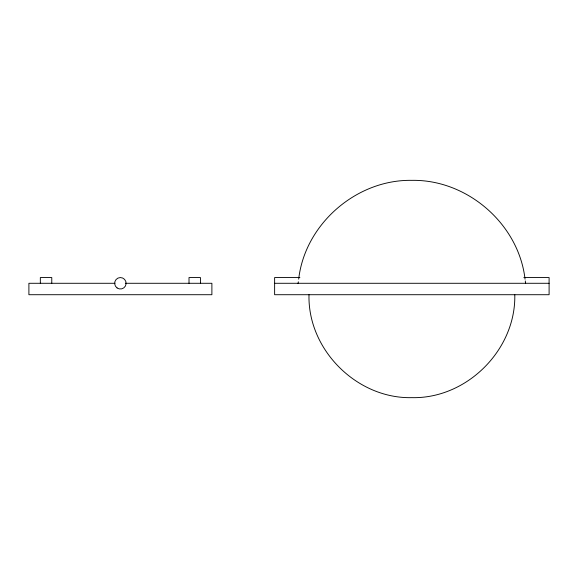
<?xml version="1.0" encoding="UTF-8"?>
<svg xmlns="http://www.w3.org/2000/svg" width="578" height="578" viewBox="0 0 578 578"><rect width="100%" height="100%" fill="white"/><g stroke="black" fill="none" stroke-linecap="round" stroke-linejoin="round"><path stroke-width="0.87" d="M514.788 294.715C516.06 349.726 466.872 398.921 411.861 397.65C356.893 398.921 307.568 349.733 308.999 294.715M298.075 283.567L298.32 281.811M298.681 279.174C304.96 224.04 356.467 179.375 411.861 180.35C467.255 179.375 518.755 224.04 525.041 279.174M299.903 277.563L274.622 277.563L274.622 294.715L549.1 294.715L549.1 277.563L523.82 277.563M115.015 283.285L28.9 283.285L28.9 294.715L211.888 294.715L211.888 283.285L125.347 283.285M274.622 283.285L549.1 283.285M525.279 280.93L525.64 283.567M200.45 283.285L200.45 277.563L189.013 277.563L189.013 283.285M51.774 283.285L51.774 277.563L40.337 277.563L40.337 283.285M117.103 287.96A5.715 5.715 0 0 0 126.091 283.798A5.715 5.715 0 0 0 117.991 278.09A5.715 5.715 0 0 0 117.103 287.96"/></g></svg>
